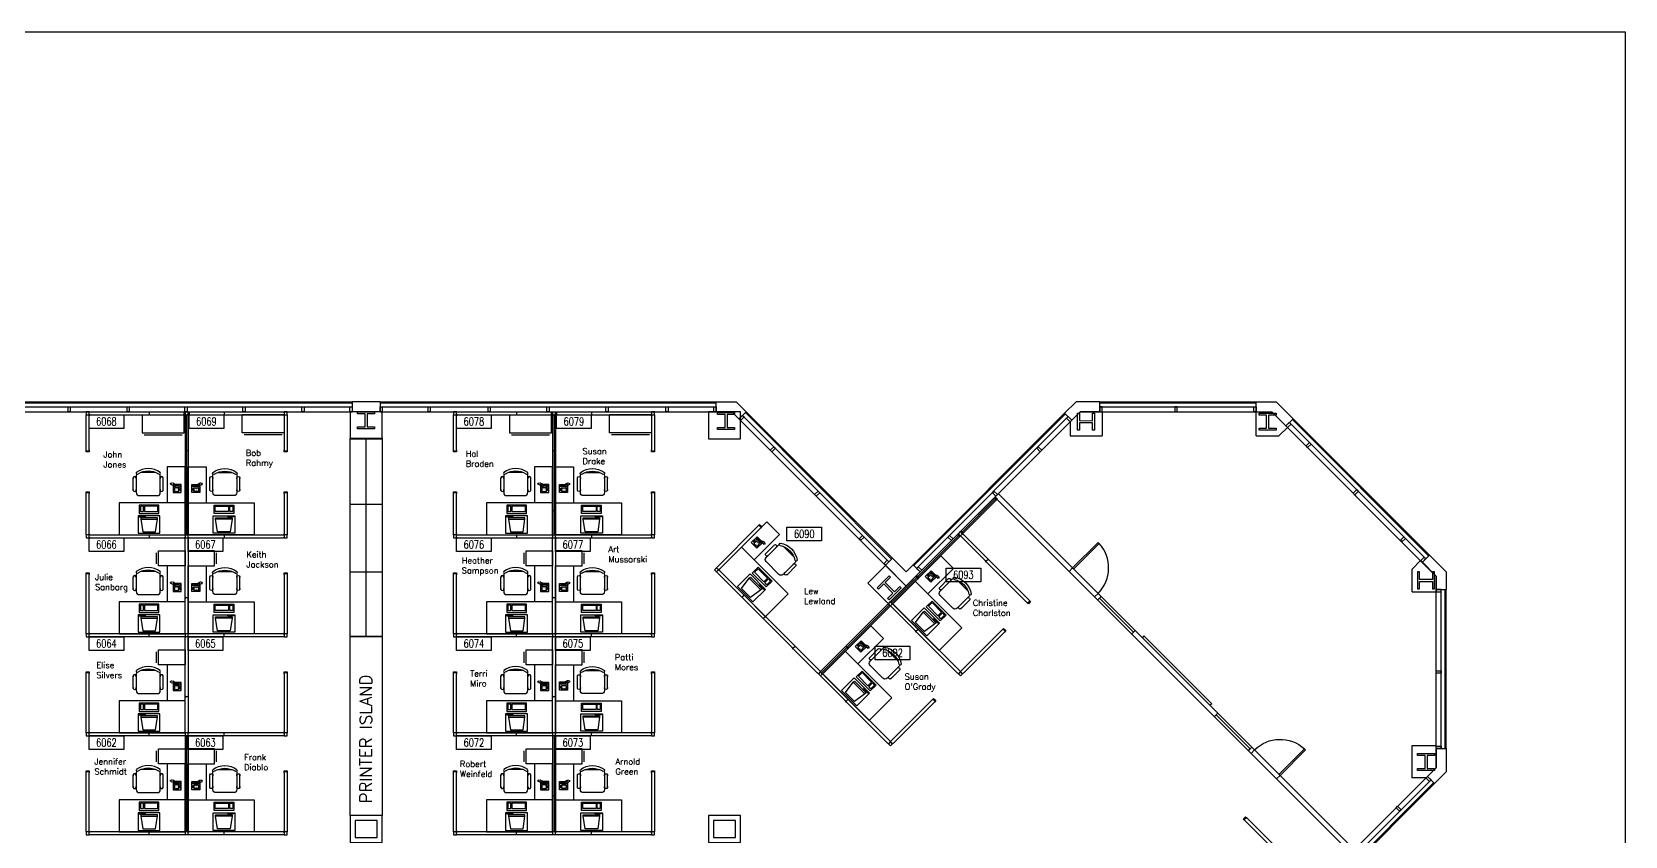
# Model space of a CAD drawing. Header units: inches. Extents: x 619 to 14864, y 611 to 3754.
# Drawn here: x 1970 to 3563, y 2950 to 3754 of the extents above; entities that cross this region are included whole.
import ezdxf
from ezdxf.enums import TextEntityAlignment as Align

# ---------------------------------------------------------------- set-up
doc = ezdxf.new("R2010")
doc.units = ezdxf.units.IN
doc.header["$MEASUREMENT"] = 0
doc.layers.get('0').update_dxf_attribs({"linetype": 'CONTINUOUS'})
for name, color, linetype in [('CHAIRS', 4, 'CONTINUOUS'), ('CPU', 6, 'CONTINUOUS'), ('E-B-FURR', 6, 'CONTINUOUS'), ('E-B-GLAZ', 8, 'CONTINUOUS'), ('E-B-MULL', 8, 'CONTINUOUS'), ('E-B-SHEL', 2, 'CONTINUOUS'), ('E-C-HEAD', 5, 'CONTINUOUS'), ('E-F-DOOR', 3, 'CONTINUOUS'), ('E-S-COLM', 8, 'CONTINUOUS'), ('EMPLOYEE', 1, 'CONTINUOUS'), ('FILE_CABINETS', 1, 'CONTINUOUS'), ('Frame', 10, 'CONTINUOUS'), ('FURNITURE', 3, 'CONTINUOUS'), ('PANELS_201', 6, 'CONTINUOUS'), ('PHONES', 4, 'CONTINUOUS'), ('PRINTER_ISLAND', 7, 'CONTINUOUS'), ('RMNUM', 40, 'CONTINUOUS')]:
    doc.layers.add(name, color=color, linetype=linetype)
doc.styles.add('ARCHITXT', font='simplex.shx')
doc.styles.add('ROMANS', font='romans', dxfattribs={"width": 0.75, "height": 8})

# ---------------------------------------------------------------- blocks, each defined once
blk = doc.blocks.new('DR-36')
for p, q in [((0, 36), (0, 0)), ((0, 36), (1.5, 36)), ((1.5, 36), (1.5, 0)), ((0, 0), (1.5, 0))]:
    blk.add_line(p, q)
blk.add_arc((0, 0), 36, 0, 87.6141)
blk = doc.blocks.new('RMNUM')
at = {"layer": 'RMNUM'}
blk.add_lwpolyline([(-16.33354, 6.674702), (18.388073, 6.674702), (18.388073, -6.982766), (-16.33354, -6.982766), (-16.33354, 6.674702)], dxfattribs=at)
at = {"layer": 'RMNUM', "style": 'ROMANS', "width": 0.75}
blk.add_attdef('NUMBER', text='', height=8, dxfattribs=at).set_placement((1.027267, 0.114097), align=Align.MIDDLE_CENTER)
blk = doc.blocks.new('RECTANG')
for p, q in [((1, 1), (0, 1)), ((0, 1), (0, 0)), ((1, 0), (1, 1)), ((0, 0), (1, 0))]:
    blk.add_line(p, q)
blk = doc.blocks.new('IBMAT', base_point=(61, 306))
for p, q in [((75, 307), (75, 306)), ((81, 307), (75, 307)), ((81, 306), (81, 307))]:
    blk.add_line(p, q)
at = {"xscale": 21, "yscale": 17, "zscale": 21}
blk.add_blockref('RECTANG', (61, 306), dxfattribs=at)
blk = doc.blocks.new('KEYBOARD', base_point=(60, 294))
for p, xscale, yscale, zscale in [((60, 294), 19, 8, 19), ((61, 295), 13, 5, 13), ((75, 295), 3, 5, 3)]:
    blk.add_blockref('RECTANG', p, dxfattribs=dict(xscale=xscale, yscale=yscale, zscale=zscale))
blk = doc.blocks.new('COMPUTER')
for p, q in [((-6.6, 16.2), (-8.5, 3.5)), ((6.1, 16.2), (-6.6, 16.2)), ((8, 3.5), (6.1, 16.2)), ((-8.5, 3.5), (-8.5, 2)), ((8, 3.5), (-8.5, 3.5)), ((-8.5, 2), (8, 2)), ((8, 2), (8, 3.5))]:
    blk.add_line(p, q)
at = {"xscale": 1.033846153846154, "yscale": 1.033846153846154, "zscale": 1.033846153846154}
for name, p in [('IBMAT', (-10.9, 0)), ('KEYBOARD', (-10, -10.5))]:
    blk.add_blockref(name, p, dxfattribs=at)
blk = doc.blocks.new('DESK2')
for p, q in [((33, 0), (-33, 0)), ((-33, 0), (-33, -68)), ((33, -32), (33, 0)), ((-33, -32), (33, -32)), ((-15, -68), (-15, -32)), ((-33, -68), (-15, -68))]:
    blk.add_line(p, q)
blk = doc.blocks.new('CHAIR7')
for p, q in [((0, 9), (0, -9)), ((20, 12), (3, 12)), ((5.1, 15), (17.9, 15)), ((23, -7.4), (23, 7.4)), ((3, -12), (20, -12)), ((5.1, -15), (17.9, -15))]:
    blk.add_line(p, q)
for centre, radius, start, end in [((3, 9), 3, 90, 180), ((5.6, 13.5), 1.56, 73.7398, 286.2602), ((17.4, 13.5), 1.56, 253.7398, 106.2602), ((20, 9), 3, 62.4156, 90), ((22.3, 11.1), 1.1, 53.3099, 212.0274), ((4.8, 0), 19.6, 327.5758, 32.4242), ((7, 0), 20, 323.1301, 36.8699), ((3, -9), 3, 180, 270), ((5.6, -13.5), 1.56, 73.7398, 286.2602), ((17.4, -13.5), 1.56, 253.7398, 106.2602), ((20, -9), 3, 270, 297.5844), ((22.3, -11.1), 1.1, 147.9726, 306.6901)]:
    blk.add_arc(centre, radius, start, end)
blk = doc.blocks.new('FNPHONE')
for p, q in [((-9.1, 0.2), (-9.7, 0)), ((-8.9, 0.6), (-9.5, 0.4)), ((-8.7, 1), (-9.3, 0.8)), ((-8.5, 1.4), (-9.1, 1.2)), ((-8.3, 1.8), (-8.9, 1.6)), ((-7.1, 0.6), (-7.5, -0.6)), ((-7.3, 6.5), (-7.3, 1.5)), ((-6.3, 6.5), (-6.3, 1.5)), ((-3.9, 4.8), (-3.9, 4.8)), ((-3.9, 3.9), (-3.9, 3.9)), ((-3.9, 3), (-3.9, 3)), ((-3.9, 2), (-3.9, 2)), ((-2.9, 4.8), (-2.9, 4.8)), ((-2.9, 3.9), (-2.9, 3.9)), ((-2.9, 3), (-2.9, 3)), ((-2.9, 2), (-2.9, 2)), ((-2, 4.8), (-2, 4.8)), ((-2, 3.9), (-2, 3.9)), ((-2, 3), (-2, 3)), ((-2, 2), (-2, 2)), ((-9.3, -0.2), (-9.9, -0.4)), ((-9.3, -0.6), (-9.9, -0.8)), ((-9.3, -1), (-9.9, -1.2)), ((-9.3, -1.4), (-9.9, -1.6)), ((-9.1, -1.8), (-9.7, -2)), ((-8.9, -2.2), (-9.5, -2.4)), ((-8.4, -2.5), (-9, -2.7)), ((-7.9, -2), (-8.5, -2.2)), ((-7.7, -1.6), (-8.3, -1.8)), ((-7.5, -1.2), (-8.1, -1.4)), ((-7.3, -0.8), (-7.9, -1))]:
    blk.add_line(p, q)
for centre, start, end in [((-6.8, 6.5), 298.4915, 241.5085), ((-6.8, 1.5), 118.4915, 61.5085)]:
    blk.add_arc(centre, 1.05, start, end)
for p, xscale, yscale, zscale in [((-8.2, 0), 8.20528234483245, 8.104073169521023, 8.20528234483245), ((-4.8, 1.3), 3.75, 4.375, 3.75), ((-4, 6.7), 2.03125, 0.46875, 2.03125)]:
    blk.add_blockref('RECTANG', p, dxfattribs=dict(xscale=xscale, yscale=yscale, zscale=zscale))
blk = doc.blocks.new('FC15X27A')
for p, q in [((7.53125, 0), (-7.53125, 0)), ((-7.53125, 0), (-7.53125, -26.5)), ((7.53125, -26.5), (7.53125, 0)), ((-7.53125, -26.5), (7.53125, -26.5)), ((-5.53125, -28.5), (5.53125, -28.5))]:
    blk.add_line(p, q)
blk = doc.blocks.new('FC42X18D')
for p, q in [((-21, 0), (-21, -18)), ((-21, 0), (21, 0)), ((21, -18), (21, 0)), ((-21, -18), (21, -18)), ((-19, -20), (19, -20))]:
    blk.add_line(p, q)

msp = doc.modelspace()

# ---------------------------------------------------------------- linework, layer by layer
at = {"layer": 'E-B-FURR'}
for p, q in [((1958, 3374), (2290, 3374)), ((2318, 3374), (2654, 3374)), ((2676.9, 3366.9), (2823.5, 3220.4)), ((3018, 3374), (2858.1, 3214)), ((3008, 3363.9), (3008, 3350)), ((3018, 3374), (3194, 3374)), ((3040, 3374), (3040, 3350)), ((3216.9, 3366.9), (3366.9, 3216.9)), ((3008, 3350), (3040, 3350)), ((3194, 3350), (3216.9, 3350)), ((3216.9, 3350), (3225.4, 3358.5)), ((2933.8, 3289.7), (2932.8, 3288.7)), ((2934.9, 3286.6), (2932.8, 3288.7)), ((3007.1, 3214.5), (2934.9, 3286.6)), ((2935.4, 3291.3), (2936.4, 3292.2)), ((2938.5, 3290.1), (2936.4, 3292.2)), ((3010.6, 3218), (2938.5, 3290.1)), ((3293.7, 3290.2), (3290.2, 3293.7)), ((3350, 3216.9), (3358.5, 3225.4)), ((2805.8, 3202.7), (2826.3, 3182.2)), ((3350, 3194), (3350, 3216.9)), ((3189, 3032.6), (3032.5, 3189)), ((3192.5, 3036.1), (3036.1, 3192.5)), ((3374, 3018.1), (3374, 3194)), ((3149.8, 3082.2), (3081.9, 3150.1)), ((3374, 3040), (3349.8, 3040)), ((3349.8, 3040), (3349.8, 3008)), ((3374, 3018.1), (3214, 2858.1)), ((3288.7, 2932.9), (3214.4, 3007.1)), ((3292.2, 2936.4), (3218, 3010.6)), ((3364, 3008), (3349.8, 3008))]:
    msp.add_line(p, q, dxfattribs=at)
for points in [[(2320, 3374), (2288, 3374), (2288, 3347), (2320, 3347)], [(2678.5, 3374), (2646.5, 3374), (2646.5, 3347), (2678.5, 3347)], [(2320, 2970.6), (2288, 2970.6), (2288, 2943.6), (2320, 2943.6)], [(2315, 2965.6), (2293, 2965.6), (2293, 2948.6), (2315, 2948.6)], [(2678.5, 2970.6), (2646.5, 2970.6), (2646.5, 2943.6), (2678.5, 2943.6)], [(2673.5, 2965.6), (2651.5, 2965.6), (2651.5, 2948.6), (2673.5, 2948.6)]]:
    msp.add_lwpolyline(points, close=True, dxfattribs=at)
for points in [[(3194, 3350), (3194, 3374), (3209.9, 3374), (3216.9, 3366.9)], [(2805.8, 3202.7), (2823.5, 3220.4)], [(2844, 3199.9), (2823.5, 3220.4)], [(3010.6, 3218), (3007.1, 3214.5)], [(3350, 3194), (3374, 3194), (3374, 3209.9), (3366.9, 3216.9)], [(2826.3, 3182.2), (2844, 3199.9)], [(3036.1, 3192.5), (3032.5, 3189)], [(3081.9, 3150.1), (3080.3, 3148.5)], [(3149.8, 3082.2), (3148.2, 3080.7)], [(3192.5, 3036.1), (3189, 3032.6)], [(3218, 3010.6), (3214.4, 3007.1)]]:
    msp.add_lwpolyline(points, dxfattribs=at)
at = {"layer": 'E-B-GLAZ'}
for p, q in [((1958, 3384), (2290, 3384)), ((1958, 3383), (2290, 3383)), ((1958, 3379), (2290, 3379)), ((2318, 3384), (2654, 3384)), ((2318, 3383), (2654, 3383)), ((2318, 3379), (2654, 3379)), ((3037.9, 3384), (3194, 3384)), ((3037.9, 3383), (3194, 3383)), ((3037.9, 3379), (3194, 3379)), ((2680.5, 3370.5), (2826.8, 3224.1)), ((2683.3, 3373.3), (2829.6, 3226.9)), ((2684, 3374), (2830.3, 3227.7)), ((3002.6, 3372.7), (2851.1, 3221.1)), ((3003.3, 3372), (2851.8, 3220.4)), ((3006.2, 3369.2), (2854.6, 3217.5)), ((3227.4, 3363.5), (3363.7, 3227.2)), ((3230.3, 3366.3), (3366.6, 3230)), ((3231, 3367), (3367.3, 3230.7)), ((3379, 3037.6), (3379, 3194)), ((3383, 3037.6), (3383, 3196.4)), ((3384, 3037.6), (3384, 3196.4)), ((3069.6, 3151.8), (3073.1, 3155.3)), ((3186.2, 3035.3), (3189.7, 3038.8)), ((3369, 3006.1), (3217.5, 2854.6)), ((3371.8, 3003.3), (3220.4, 2851.8)), ((3372.5, 3002.5), (3221.1, 2851.1))]:
    msp.add_line(p, q, dxfattribs=at)
for points in [[(3073.1, 3155.3), (3069.6, 3151.8), (3071.4, 3153.7), (3037.5, 3187.6), (3039.2, 3189.3), (3035.6, 3185.7)], [(3189.7, 3038.8), (3186.2, 3035.3), (3188, 3037.2), (3154.1, 3071.1), (3155.7, 3072.8), (3152.2, 3069.2)]]:
    msp.add_lwpolyline(points, dxfattribs=at)
at = {"layer": 'E-B-MULL'}
for points in [[(2008.2, 3379), (2008.2, 3374), (2006, 3374), (2006, 3379)], [(2067.2, 3379), (2067.2, 3374), (2065, 3374), (2065, 3379)], [(2125.1, 3379), (2125.1, 3374), (2122.9, 3374), (2122.9, 3379)], [(2183, 3379), (2183, 3374), (2180.8, 3374), (2180.8, 3379)], [(2242, 3379), (2242, 3374), (2239.8, 3374), (2239.8, 3379)], [(2290, 3379), (2290, 3374), (2287.8, 3374), (2287.8, 3379)], [(2320.2, 3379), (2320.2, 3374), (2318, 3374), (2318, 3379)], [(2368.2, 3379), (2368.2, 3374), (2366, 3374), (2366, 3379)], [(2428.2, 3379), (2428.2, 3374), (2426, 3374), (2426, 3379)], [(2487.1, 3379), (2487.1, 3374), (2484.9, 3374), (2484.9, 3379)], [(2546, 3379), (2546, 3374), (2543.8, 3374), (2543.8, 3379)], [(2606, 3379), (2606, 3374), (2603.8, 3374), (2603.8, 3379)], [(2654, 3379), (2654, 3374), (2651.8, 3374), (2651.8, 3379)], [(3037.9, 3379), (3037.9, 3374), (3040.2, 3374), (3040.2, 3379)], [(3112.9, 3379), (3112.9, 3374), (3115.1, 3374), (3115.1, 3379)], [(3194, 3379), (3194, 3374), (3191.8, 3374), (3191.8, 3379)], [(2682.1, 3368.9), (2678.5, 3365.3), (2676.9, 3366.9), (2680.5, 3370.5)], [(3004.6, 3367.6), (3008.1, 3364.1), (3009.7, 3365.7), (3006.2, 3369.2)], [(3229, 3361.8), (3225.4, 3358.3), (3223.9, 3359.9), (3227.4, 3363.4)], [(2713.3, 3337.6), (2709.8, 3334), (2708.2, 3335.6), (2711.8, 3339.2)], [(2974.7, 3337.6), (2978.2, 3334), (2979.8, 3335.6), (2976.2, 3339.2)], [(3249.1, 3341.8), (3245.6, 3338.3), (3244, 3339.9), (3247.5, 3343.4)], [(2757.7, 3293.2), (2754.2, 3289.7), (2752.6, 3291.3), (2756.1, 3294.8)], [(2930.3, 3293.2), (2933.8, 3289.7), (2935.4, 3291.3), (2931.9, 3294.8)], [(3296.3, 3294.7), (3292.7, 3291.1), (3291.1, 3292.7), (3294.7, 3296.3)], [(2800.5, 3250.4), (2797, 3246.9), (2798.6, 3245.3), (2802.1, 3248.8)], [(2887.5, 3250.4), (2891, 3246.9), (2889.4, 3245.3), (2885.9, 3248.8)], [(3341.8, 3249.1), (3338.3, 3245.6), (3339.9, 3244), (3343.4, 3247.5)], [(2826.8, 3224.1), (2823.3, 3220.6), (2821.7, 3222.2), (2825.2, 3225.7)], [(2854.6, 3217.5), (2858.1, 3214), (2859.7, 3215.6), (2856.2, 3219.1)], [(3363.8, 3227.3), (3360.3, 3223.8), (3358.7, 3225.3), (3362.2, 3228.9)], [(3379, 3196.4), (3374, 3196.4), (3374, 3194.1), (3379, 3194.1)], [(3379, 3112.9), (3374, 3112.9), (3374, 3115.1), (3379, 3115.1)], [(3379, 3037.6), (3374, 3037.6), (3374, 3039.8), (3379, 3039.8)], [(3367.4, 3004.5), (3363.9, 3008), (3365.5, 3009.6), (3369, 3006.1)], [(3337.6, 2974.7), (3334, 2978.2), (3335.6, 2979.8), (3339.2, 2976.2)]]:
    msp.add_lwpolyline(points, close=True, dxfattribs=at)
at = {"layer": 'E-B-SHEL'}
for p, q in [((2290, 3384), (2290, 3374)), ((2318, 3384), (2290, 3384)), ((2318, 3384), (2318, 3374)), ((2654, 3374), (2654, 3384)), ((2654, 3384), (2674, 3384)), ((2684, 3374), (2674, 3384)), ((3002.6, 3372.7), (3014, 3384)), ((3037.9, 3384), (3014, 3384)), ((3037.9, 3374), (3037.9, 3384)), ((3194, 3374), (3194, 3384)), ((3194, 3384), (3214, 3384)), ((3231, 3367), (3214, 3384)), ((2318, 3374), (2290, 3374)), ((2654, 3374), (2669.9, 3374)), ((2676.9, 3366.9), (2669.9, 3374)), ((2676.9, 3366.9), (2684, 3374)), ((3009.7, 3365.7), (3002.6, 3372.7)), ((3009.7, 3365.7), (3018.1, 3374)), ((3037.9, 3374), (3018.1, 3374)), ((3194, 3374), (3209.9, 3374)), ((3223.9, 3360), (3209.9, 3374)), ((3223.9, 3359.9), (3231, 3367)), ((2830.3, 3227.7), (2823.3, 3220.6)), ((2823.3, 3220.6), (2844, 3199.9)), ((2830.3, 3227.7), (2844, 3214)), ((2851.1, 3221.1), (2844, 3214)), ((2851.1, 3221.1), (2858.1, 3214)), ((3367.3, 3230.8), (3360.3, 3223.8)), ((3374, 3209.9), (3360.3, 3223.7)), ((3384, 3214), (3367.3, 3230.7)), ((2858.1, 3214), (2844, 3199.9)), ((3374, 3209.9), (3374, 3194)), ((3384, 3214), (3384, 3196.4)), ((3374, 3196.4), (3384, 3196.4)), ((3374, 3037.6), (3384, 3037.6)), ((3374, 3037.6), (3374, 3018.1)), ((3384, 3037.6), (3384, 3014)), ((3365.5, 3009.6), (3374, 3018.1)), ((3372.5, 3002.5), (3384, 3014)), ((3365.5, 3009.6), (3372.5, 3002.5))]:
    msp.add_line(p, q, dxfattribs=at)
at = {"layer": 'E-C-HEAD'}
for p, q in [((3007, 3214.5), (3032.4, 3189)), ((3036, 3192.5), (3010.5, 3218)), ((3214.5, 3007), (3189, 3032.5)), ((3192.5, 3036), (3218, 3010.6))]:
    msp.add_line(p, q, dxfattribs=at)
at = {"layer": 'E-S-COLM'}
for points in [[(2295.5, 3372.1), (2295.5, 3374.1), (2312.5, 3374), (2312.5, 3372), (2305, 3372.1), (2305, 3359.1), (2312.5, 3359), (2312.5, 3357), (2295.5, 3357.1), (2295.5, 3359.1), (2303, 3359.1), (2303, 3372.1)], [(2655.5, 3371.5), (2655.5, 3373.5), (2672.5, 3373.5), (2672.5, 3371.5), (2665, 3371.5), (2665, 3358.5), (2672.5, 3358.5), (2672.5, 3356.5), (2655.5, 3356.5), (2655.5, 3358.5), (2663, 3358.5), (2663, 3371.5)], [(2655.5, 3371.5), (2655.5, 3373.5), (2672.5, 3373.5), (2672.5, 3371.5), (2665, 3371.5), (2665, 3358.5), (2672.5, 3358.5), (2672.5, 3356.5), (2655.5, 3356.5), (2655.5, 3358.5), (2663, 3358.5), (2663, 3371.5)], [(3017.5, 3355.7), (3015.5, 3355.7), (3015.5, 3372.7), (3017.5, 3372.7), (3017.5, 3365.2), (3030.5, 3365.1), (3030.5, 3372.6), (3032.5, 3372.6), (3032.5, 3355.6), (3030.5, 3355.6), (3030.5, 3363.1), (3017.5, 3363.2)], [(3197, 3370.7), (3197, 3372.7), (3214, 3372.7), (3214, 3370.7), (3206.5, 3370.7), (3206.5, 3357.7), (3214, 3357.7), (3214, 3355.7), (3197, 3355.7), (3197, 3357.7), (3204.5, 3357.7), (3204.5, 3370.7)], [(2837.7, 3199.5), (2839.1, 3198.1), (2827, 3186.1), (2825.6, 3187.5), (2830.9, 3192.8), (2821.8, 3202), (2816.5, 3196.7), (2815, 3198.1), (2827.1, 3210.1), (2828.5, 3208.7), (2823.2, 3203.4), (2832.4, 3194.2)], [(3370.5, 3197), (3372.5, 3197), (3372.5, 3214), (3370.5, 3214), (3370.5, 3206.5), (3357.5, 3206.5), (3357.5, 3214), (3355.5, 3214), (3355.5, 3197), (3357.5, 3197), (3357.5, 3204.5), (3370.5, 3204.5)], [(3355.5, 3030.5), (3355.5, 3032.5), (3372.5, 3032.5), (3372.5, 3030.5), (3365, 3030.5), (3365, 3017.5), (3372.5, 3017.5), (3372.5, 3015.5), (3355.5, 3015.5), (3355.5, 3017.5), (3363, 3017.5), (3363, 3030.5)]]:
    msp.add_lwpolyline(points, close=True, dxfattribs=at)
at = {"layer": 'FILE_CABINETS'}
for p, q in [((2304.1, 3149.3), (2304, 3347.6)), ((2288, 3281.7), (2320.1, 3281.7)), ((2288.2, 3214.1), (2320.2, 3214.1))]:
    msp.add_line(p, q, dxfattribs=at)
msp.add_lwpolyline([(2288, 3149.3), (2288, 3347.6), (2320, 3347.6), (2320.2, 3149.3)], close=True, dxfattribs=at)
at = {"layer": 'Frame', "lineweight": -3}
msp.add_lwpolyline([(619, 3753.9), (3563.1, 3753.9), (3563.1, 610.7), (619, 610.7)], close=True, dxfattribs=at)
at = {"layer": 'PANELS_201', "linetype": 'Continuous'}
for p, q in [((2086, 3374), (2088, 3374)), ((2086, 3371), (2088, 3371)), ((2087, 3374), (2087, 3371)), ((2123, 3374), (2123, 3371)), ((2126, 3371), (2126, 3374)), ((2161, 3374), (2163, 3374)), ((2161, 3371), (2163, 3371)), ((2162, 3374), (2162, 3371)), ((2453.5, 3374), (2455.5, 3374)), ((2453.5, 3371), (2455.5, 3371)), ((2454.5, 3374), (2454.5, 3371)), ((2490.5, 3374), (2490.5, 3371)), ((2493.5, 3371), (2493.5, 3374)), ((2528.5, 3374), (2530.5, 3374)), ((2528.5, 3371), (2530.5, 3371)), ((2529.5, 3374), (2529.5, 3371)), ((2896.3, 3252.2), (2898.4, 3250.1)), ((2900.6, 3252.2), (2898.4, 3254.3)), ((2123, 3189), (2123, 3247)), ((2126, 3247), (2126, 3189)), ((2490.5, 3189), (2490.5, 3247)), ((2493.5, 3247), (2493.5, 3189)), ((2856, 3207.6), (2853.9, 3209.8)), ((2123, 3153), (2123, 3187)), ((2126, 3187), (2126, 3153)), ((2490.5, 3153), (2490.5, 3187)), ((2493.5, 3187), (2493.5, 3153)), ((2123, 3090), (2123, 3148)), ((2126, 3148), (2126, 3090)), ((2490.5, 3090), (2490.5, 3148)), ((2493.5, 3148), (2493.5, 3090)), ((2123, 3054), (2123, 3088)), ((2126, 3088), (2126, 3054)), ((2490.5, 3054), (2490.5, 3088)), ((2493.5, 3088), (2493.5, 3054))]:
    msp.add_line(p, q, dxfattribs=at)
for points in [[(2027, 3374), (2024, 3374), (2024, 3371)], [(2024, 3370), (2024, 3371), (2027, 3371), (2027, 3370)], [(2024, 3336), (2024, 3370)], [(2028, 3371), (2027, 3371), (2027, 3374), (2028, 3374)], [(2027, 3336), (2027, 3370)], [(2028, 3374), (2086, 3374)], [(2028, 3371), (2086, 3371)], [(2088, 3374), (2122, 3374)], [(2088, 3371), (2122, 3371)], [(2124, 3371), (2123, 3371), (2122, 3371), (2122, 3374), (2124, 3374)], [(2122, 3374), (2123, 3374), (2123, 3371), (2122, 3371)], [(2123, 3374), (2126, 3374)], [(2123, 3370), (2123, 3371), (2126, 3371), (2126, 3370)], [(2123, 3370), (2123, 3336)], [(2124.5, 3371), (2124.5, 3335)], [(2125, 3374), (2126, 3374), (2127, 3374), (2127, 3371), (2125, 3371)], [(2127, 3371), (2126, 3371), (2126, 3374), (2127, 3374)], [(2126, 3370), (2126, 3336)], [(2127, 3374), (2161, 3374)], [(2127, 3371), (2161, 3371)], [(2163, 3374), (2221, 3374)], [(2163, 3371), (2221, 3371)], [(2221, 3374), (2222, 3374), (2222, 3371), (2221, 3371)], [(2225, 3371), (2225, 3374), (2222, 3374)], [(2222, 3370), (2222, 3371), (2225, 3371), (2225, 3370)], [(2222, 3370), (2222, 3336)], [(2225, 3370), (2225, 3336)], [(2394.5, 3374), (2391.5, 3374), (2391.5, 3371)], [(2391.5, 3370), (2391.5, 3371), (2394.5, 3371), (2394.5, 3370)], [(2391.5, 3336), (2391.5, 3370)], [(2395.5, 3371), (2394.5, 3371), (2394.5, 3374), (2395.5, 3374)], [(2394.5, 3336), (2394.5, 3370)], [(2395.5, 3374), (2453.5, 3374)], [(2395.5, 3371), (2453.5, 3371)], [(2455.5, 3374), (2489.5, 3374)], [(2455.5, 3371), (2489.5, 3371)], [(2489.5, 3374), (2490.5, 3374), (2490.5, 3371), (2489.5, 3371)], [(2491.5, 3371), (2490.5, 3371), (2489.5, 3371), (2489.5, 3374), (2491.5, 3374)], [(2490.5, 3374), (2493.5, 3374)], [(2490.5, 3370), (2490.5, 3371), (2493.5, 3371), (2493.5, 3370)], [(2490.5, 3370), (2490.5, 3336)], [(2492, 3371), (2492, 3335)], [(2492.5, 3374), (2493.5, 3374), (2494.5, 3374), (2494.5, 3371), (2492.5, 3371)], [(2494.5, 3371), (2493.5, 3371), (2493.5, 3374), (2494.5, 3374)], [(2493.5, 3370), (2493.5, 3336)], [(2494.5, 3374), (2528.5, 3374)], [(2494.5, 3371), (2528.5, 3371)], [(2530.5, 3374), (2588.5, 3374)], [(2530.5, 3371), (2588.5, 3371)], [(2588.5, 3374), (2589.5, 3374), (2589.5, 3371), (2588.5, 3371)], [(2592.5, 3371), (2592.5, 3374), (2589.5, 3374)], [(2589.5, 3370), (2589.5, 3371), (2592.5, 3371), (2592.5, 3370)], [(2589.5, 3370), (2589.5, 3336)], [(2592.5, 3370), (2592.5, 3336)], [(2027, 3336), (2027, 3335), (2027, 3334), (2024, 3334), (2024, 3336)], [(2024, 3335), (2027, 3335)], [(2123, 3336), (2123, 3334)], [(2126, 3335), (2123, 3335)], [(2123, 3334), (2123, 3276)], [(2124.5, 3335), (2124.5, 3275)], [(2126, 3336), (2126, 3334)], [(2126, 3334), (2126, 3276)], [(2225, 3336), (2225, 3335), (2225, 3334), (2222, 3334), (2222, 3336)], [(2222, 3335), (2225, 3335)], [(2394.5, 3336), (2394.5, 3335), (2394.5, 3334), (2391.5, 3334), (2391.5, 3336)], [(2391.5, 3335), (2394.5, 3335)], [(2490.5, 3336), (2490.5, 3334)], [(2493.5, 3335), (2490.5, 3335)], [(2490.5, 3334), (2490.5, 3276)], [(2492, 3335), (2492, 3275)], [(2493.5, 3336), (2493.5, 3334)], [(2493.5, 3334), (2493.5, 3276)], [(2592.5, 3336), (2592.5, 3335), (2592.5, 3334), (2589.5, 3334), (2589.5, 3336)], [(2589.5, 3335), (2592.5, 3335)], [(2024, 3292), (2024, 3293), (2024, 3294), (2027, 3294), (2027, 3292)], [(2027, 3293), (2024, 3293)], [(2024, 3252), (2024, 3292)], [(2027, 3252), (2027, 3292)], [(2222, 3292), (2222, 3293), (2222, 3294), (2225, 3294), (2225, 3292)], [(2225, 3293), (2222, 3293)], [(2222, 3292), (2222, 3252)], [(2225, 3292), (2225, 3252)], [(2391.5, 3292), (2391.5, 3293), (2391.5, 3294), (2394.5, 3294), (2394.5, 3292)], [(2394.5, 3293), (2391.5, 3293)], [(2391.5, 3252), (2391.5, 3292)], [(2394.5, 3252), (2394.5, 3292)], [(2589.5, 3292), (2589.5, 3293), (2589.5, 3294), (2592.5, 3294), (2592.5, 3292)], [(2592.5, 3293), (2589.5, 3293)], [(2589.5, 3292), (2589.5, 3252)], [(2592.5, 3292), (2592.5, 3252)], [(2899.2, 3255), (2931.7, 3287.5)], [(2899.5, 3253.2), (2933.4, 3287.2)], [(2901.3, 3252.9), (2933.8, 3285.4)], [(2931.8, 3287.7), (2932.5, 3288.4), (2933.2, 3289), (2935.3, 3286.8), (2933.8, 3285.5)], [(2934.5, 3286.1), (2932.5, 3288.4)], [(2123, 3276), (2123, 3274)], [(2126, 3275), (2123, 3275)], [(2123, 3274), (2123, 3252)], [(2124.5, 3275), (2124.5, 3251)], [(2126, 3276), (2126, 3274)], [(2126, 3274), (2126, 3252)], [(2490.5, 3276), (2490.5, 3274)], [(2493.5, 3275), (2490.5, 3275)], [(2490.5, 3274), (2490.5, 3252)], [(2492, 3275), (2492, 3251)], [(2493.5, 3276), (2493.5, 3274)], [(2493.5, 3274), (2493.5, 3252)], [(2027, 3252), (2027, 3251), (2024, 3251), (2024, 3252)], [(2024, 3251), (2024, 3248), (2027, 3248)], [(2028, 3248), (2027, 3248), (2027, 3251), (2028, 3251)], [(2028, 3251), (2086, 3251)], [(2086, 3251), (2088, 3251)], [(2087, 3251), (2087, 3248)], [(2088, 3251), (2122, 3251)], [(2122, 3251), (2123, 3251), (2123, 3248), (2122, 3248)], [(2123, 3252), (2123, 3251), (2126, 3251), (2126, 3252)], [(2127, 3248), (2126, 3248), (2126, 3251), (2127, 3251)], [(2127, 3251), (2161, 3251)], [(2161, 3251), (2163, 3251)], [(2162, 3251), (2162, 3248)], [(2163, 3251), (2221, 3251)], [(2221, 3251), (2222, 3251), (2222, 3248), (2221, 3248)], [(2225, 3252), (2225, 3251), (2222, 3251), (2222, 3252)], [(2222, 3248), (2225, 3248), (2225, 3251)], [(2394.5, 3252), (2394.5, 3251), (2391.5, 3251), (2391.5, 3252)], [(2391.5, 3251), (2391.5, 3248), (2394.5, 3248)], [(2395.5, 3248), (2394.5, 3248), (2394.5, 3251), (2395.5, 3251)], [(2395.5, 3251), (2453.5, 3251)], [(2453.5, 3251), (2455.5, 3251)], [(2454.5, 3251), (2454.5, 3248)], [(2455.5, 3251), (2489.5, 3251)], [(2489.5, 3251), (2490.5, 3251), (2490.5, 3248), (2489.5, 3248)], [(2490.5, 3252), (2490.5, 3251), (2493.5, 3251), (2493.5, 3252)], [(2494.5, 3248), (2493.5, 3248), (2493.5, 3251), (2494.5, 3251)], [(2494.5, 3251), (2528.5, 3251)], [(2528.5, 3251), (2530.5, 3251)], [(2529.5, 3251), (2529.5, 3248)], [(2530.5, 3251), (2588.5, 3251)], [(2588.5, 3251), (2589.5, 3251), (2589.5, 3248), (2588.5, 3248)], [(2592.5, 3252), (2592.5, 3251), (2589.5, 3251), (2589.5, 3252)], [(2589.5, 3248), (2592.5, 3248), (2592.5, 3251)], [(2655.2, 3218.9), (2696.2, 3260)], [(2657.3, 3216.8), (2698.3, 3257.8)], [(2696.2, 3260), (2696.9, 3260.7), (2697.6, 3261.4), (2699.8, 3259.3), (2698.3, 3257.8)], [(2699, 3258.5), (2696.9, 3260.7)], [(2854.6, 3210.5), (2895.6, 3251.5)], [(2855, 3208.7), (2897.4, 3251.1)], [(2899.2, 3250.8), (2898.4, 3250.1), (2897.7, 3249.4), (2895.6, 3251.5), (2897, 3252.9)], [(2895.6, 3251.5), (2896.3, 3252.2), (2898.4, 3250.1), (2897.7, 3249.4)], [(2896.3, 3252.2), (2898.4, 3254.3)], [(2897.7, 3253.6), (2898.4, 3254.3), (2899.2, 3255), (2901.3, 3252.9), (2899.9, 3251.5)], [(2901.3, 3252.9), (2900.6, 3252.2), (2898.4, 3254.3), (2899.2, 3255)], [(2899.2, 3249.4), (2898.4, 3250.1), (2900.6, 3252.2), (2901.3, 3251.5)], [(2925.3, 3227.4), (2901.3, 3251.5)], [(2028, 3248), (2086, 3248)], [(2086, 3248), (2088, 3248)], [(2088, 3248), (2122, 3248)], [(2123, 3247), (2123, 3248), (2126, 3248), (2126, 3247)], [(2127, 3248), (2161, 3248)], [(2161, 3248), (2163, 3248)], [(2163, 3248), (2221, 3248)], [(2395.5, 3248), (2453.5, 3248)], [(2453.5, 3248), (2455.5, 3248)], [(2455.5, 3248), (2489.5, 3248)], [(2490.5, 3247), (2490.5, 3248), (2493.5, 3248), (2493.5, 3247)], [(2494.5, 3248), (2528.5, 3248)], [(2528.5, 3248), (2530.5, 3248)], [(2530.5, 3248), (2588.5, 3248)], [(2856.7, 3208.3), (2897.7, 3249.4)], [(2923.2, 3225.3), (2899.2, 3249.4)], [(2657.3, 3216.8), (2656.6, 3216.1), (2654.5, 3218.2), (2655.2, 3218.9)], [(2924.6, 3223.9), (2923.2, 3225.3)], [(2923.9, 3224.6), (2926, 3226.7)], [(2965.6, 3182.9), (2924.6, 3223.9)], [(2926.7, 3226), (2925.3, 3227.4)], [(2967.7, 3185), (2926.7, 3226)], [(2024, 3211), (2024, 3212), (2024, 3213), (2027, 3213), (2027, 3211)], [(2027, 3212), (2024, 3212)], [(2024, 3153), (2024, 3211)], [(2027, 3153), (2027, 3211)], [(2222, 3211), (2222, 3212), (2222, 3213), (2225, 3213), (2225, 3211)], [(2225, 3212), (2222, 3212)], [(2222, 3211), (2222, 3153)], [(2225, 3211), (2225, 3153)], [(2391.5, 3211), (2391.5, 3212), (2391.5, 3213), (2394.5, 3213), (2394.5, 3211)], [(2394.5, 3212), (2391.5, 3212)], [(2391.5, 3153), (2391.5, 3211)], [(2394.5, 3153), (2394.5, 3211)], [(2589.5, 3211), (2589.5, 3212), (2589.5, 3213), (2592.5, 3213), (2592.5, 3211)], [(2592.5, 3212), (2589.5, 3212)], [(2589.5, 3211), (2589.5, 3153)], [(2592.5, 3211), (2592.5, 3153)], [(2654.5, 3218.2), (2652.4, 3216.1), (2654.5, 3214)], [(2655.2, 3213.3), (2654.5, 3214), (2656.6, 3216.1), (2657.3, 3215.4)], [(2679.2, 3189.3), (2655.2, 3213.3)], [(2681.4, 3191.4), (2657.3, 3215.4)], [(2829.2, 3185), (2853.2, 3209.1)], [(2829.5, 3183.2), (2855, 3208.7)], [(2831.3, 3182.9), (2855.3, 3206.9)], [(2853.2, 3209.1), (2853.9, 3209.8), (2854.6, 3210.5), (2856.7, 3208.3), (2855.3, 3206.9)], [(2853.2, 3209.1), (2854.6, 3210.5)], [(2853.9, 3209.8), (2856, 3207.6)], [(2855.3, 3206.9), (2856.7, 3208.3)], [(2123, 3189), (2123, 3187)], [(2126, 3188), (2123, 3188)], [(2126, 3189), (2126, 3187)], [(2490.5, 3189), (2490.5, 3187)], [(2493.5, 3188), (2490.5, 3188)], [(2493.5, 3189), (2493.5, 3187)], [(2680.7, 3187.8), (2679.2, 3189.3)], [(2680, 3188.5), (2682.1, 3190.7)], [(2700.5, 3168), (2680.7, 3187.8)], [(2682.8, 3190), (2681.4, 3191.4)], [(2702.6, 3170.2), (2682.8, 3190)], [(2784.6, 3140.5), (2825.6, 3181.5)], [(2785, 3138.7), (2827.4, 3181.1)], [(2786.7, 3138.3), (2827.7, 3179.4)], [(2825.6, 3181.5), (2826.3, 3182.2), (2828.4, 3180.1), (2827.7, 3179.4)], [(2826.3, 3182.2), (2828.4, 3184.3)], [(2831.3, 3182.9), (2830.6, 3182.2), (2828.4, 3184.3), (2829.2, 3185)], [(2829.2, 3179.4), (2828.4, 3180.1), (2830.6, 3182.2), (2831.3, 3181.5)], [(2853.2, 3155.3), (2829.2, 3179.4)], [(2855.3, 3157.4), (2831.3, 3181.5)], [(2967.1, 3185.7), (2967.8, 3185), (2968.5, 3184.3), (2966.3, 3182.2), (2964.9, 3183.6)], [(2965.6, 3182.9), (2967.8, 3185)], [(2701.9, 3166.6), (2700.5, 3168)], [(2701.2, 3167.3), (2703.3, 3169.5)], [(2730.2, 3138.3), (2701.9, 3166.6)], [(2704, 3168.7), (2702.6, 3170.2)], [(2732.3, 3140.5), (2704, 3168.7)], [(2854.6, 3153.9), (2853.2, 3155.3)], [(2853.9, 3154.6), (2856, 3156.7)], [(2856.7, 3156), (2855.3, 3157.4)], [(2897.7, 3115), (2856.7, 3156)], [(2940.2, 3156), (2899.2, 3115)], [(2940.2, 3156), (2940.9, 3156.7), (2941.6, 3157.4), (2943.7, 3155.3), (2942.3, 3153.9)], [(2943, 3154.6), (2940.9, 3156.7)], [(2027, 3153), (2027, 3152), (2024, 3152), (2024, 3153)], [(2024, 3152), (2024, 3149), (2027, 3149)], [(2028, 3149), (2027, 3149), (2027, 3152), (2028, 3152)], [(2086, 3152), (2028, 3152)], [(2086, 3149), (2028, 3149)], [(2088, 3152), (2086, 3152)], [(2088, 3149), (2086, 3149)], [(2087, 3149), (2087, 3152)], [(2122, 3152), (2088, 3152)], [(2122, 3149), (2088, 3149)], [(2122, 3152), (2123, 3152), (2123, 3149), (2122, 3149)], [(2126, 3153), (2126, 3152), (2123, 3152), (2123, 3153)], [(2126, 3148), (2126, 3149), (2123, 3149), (2123, 3148)], [(2127, 3149), (2126, 3149), (2126, 3152), (2127, 3152)], [(2161, 3152), (2127, 3152)], [(2161, 3149), (2127, 3149)], [(2163, 3152), (2161, 3152)], [(2163, 3149), (2161, 3149)], [(2162, 3149), (2162, 3152)], [(2221, 3152), (2163, 3152)], [(2221, 3149), (2163, 3149)], [(2221, 3152), (2222, 3152), (2222, 3149), (2221, 3149)], [(2225, 3153), (2225, 3152), (2222, 3152), (2222, 3153)], [(2222, 3149), (2225, 3149), (2225, 3152)], [(2394.5, 3153), (2394.5, 3152), (2391.5, 3152), (2391.5, 3153)], [(2391.5, 3152), (2391.5, 3149), (2394.5, 3149)], [(2395.5, 3149), (2394.5, 3149), (2394.5, 3152), (2395.5, 3152)], [(2453.5, 3152), (2395.5, 3152)], [(2453.5, 3149), (2395.5, 3149)], [(2455.5, 3152), (2453.5, 3152)], [(2455.5, 3149), (2453.5, 3149)], [(2454.5, 3149), (2454.5, 3152)], [(2489.5, 3152), (2455.5, 3152)], [(2489.5, 3149), (2455.5, 3149)], [(2489.5, 3152), (2490.5, 3152), (2490.5, 3149), (2489.5, 3149)], [(2493.5, 3153), (2493.5, 3152), (2490.5, 3152), (2490.5, 3153)], [(2493.5, 3148), (2493.5, 3149), (2490.5, 3149), (2490.5, 3148)], [(2494.5, 3149), (2493.5, 3149), (2493.5, 3152), (2494.5, 3152)], [(2528.5, 3152), (2494.5, 3152)], [(2528.5, 3149), (2494.5, 3149)], [(2530.5, 3152), (2528.5, 3152)], [(2530.5, 3149), (2528.5, 3149)], [(2529.5, 3149), (2529.5, 3152)], [(2588.5, 3152), (2530.5, 3152)], [(2588.5, 3149), (2530.5, 3149)], [(2588.5, 3152), (2589.5, 3152), (2589.5, 3149), (2588.5, 3149)], [(2592.5, 3153), (2592.5, 3152), (2589.5, 3152), (2589.5, 3153)], [(2589.5, 3149), (2592.5, 3149), (2592.5, 3152)], [(2730.9, 3137.6), (2733, 3139.8)], [(2733.7, 3139), (2732.3, 3140.5)], [(2757.7, 3115), (2733.7, 3139)], [(2759.1, 3115), (2783.2, 3139)], [(2783.2, 3139), (2784.6, 3140.5)], [(2783.9, 3139.8), (2786, 3137.6)], [(2895.6, 3112.9), (2854.6, 3153.9)], [(2942.3, 3153.9), (2901.3, 3112.9)], [(2731.6, 3136.9), (2730.2, 3138.3)], [(2755.6, 3112.9), (2731.6, 3136.9)], [(2759.5, 3113.2), (2785, 3138.7)], [(2761.3, 3112.9), (2785.3, 3136.9)], [(2785.3, 3136.9), (2786.7, 3138.3)], [(2024, 3112), (2024, 3113), (2024, 3114), (2027, 3114), (2027, 3112)], [(2027, 3113), (2024, 3113)], [(2024, 3054), (2024, 3112)], [(2027, 3054), (2027, 3112)], [(2222, 3112), (2222, 3113), (2222, 3114), (2225, 3114), (2225, 3112)], [(2225, 3113), (2222, 3113)], [(2222, 3112), (2222, 3054)], [(2225, 3112), (2225, 3054)], [(2391.5, 3112), (2391.5, 3113), (2391.5, 3114), (2394.5, 3114), (2394.5, 3112)], [(2394.5, 3113), (2391.5, 3113)], [(2391.5, 3054), (2391.5, 3112)], [(2394.5, 3054), (2394.5, 3112)], [(2589.5, 3112), (2589.5, 3113), (2589.5, 3114), (2592.5, 3114), (2592.5, 3112)], [(2592.5, 3113), (2589.5, 3113)], [(2589.5, 3112), (2589.5, 3054)], [(2592.5, 3112), (2592.5, 3054)], [(2757.7, 3115), (2758.4, 3114.3), (2756.3, 3112.2), (2755.6, 3112.9)], [(2758.4, 3110.1), (2756.3, 3112.2)], [(2761.3, 3112.9), (2760.6, 3112.2), (2758.4, 3114.3), (2759.1, 3115)], [(2759.1, 3109.3), (2758.4, 3110.1), (2760.6, 3112.2), (2761.3, 3111.5)], [(2783.2, 3085.3), (2759.1, 3109.3)], [(2785.3, 3087.4), (2761.3, 3111.5)], [(2897.7, 3115), (2898.4, 3114.3), (2896.3, 3112.2), (2895.6, 3112.9)], [(2896.3, 3112.2), (2898.4, 3110.1), (2900.6, 3112.2)], [(2901.3, 3112.9), (2900.6, 3112.2), (2898.4, 3114.3), (2899.2, 3115)], [(2123, 3090), (2123, 3088)], [(2126, 3089), (2123, 3089)], [(2126, 3090), (2126, 3088)], [(2490.5, 3090), (2490.5, 3088)], [(2493.5, 3089), (2490.5, 3089)], [(2493.5, 3090), (2493.5, 3088)], [(2784.6, 3083.9), (2783.2, 3085.3)], [(2783.9, 3084.6), (2786, 3086.7)], [(2825.6, 3042.9), (2784.6, 3083.9)], [(2786.7, 3086), (2785.3, 3087.4)], [(2827.7, 3045), (2786.7, 3086)], [(2870.2, 3086), (2829.2, 3045)], [(2872.3, 3083.9), (2831.3, 3042.9)], [(2870.2, 3086), (2870.9, 3086.7), (2871.6, 3087.4), (2873.7, 3085.3), (2872.3, 3083.9)], [(2873, 3084.6), (2870.9, 3086.7)], [(2027, 3054), (2027, 3053), (2024, 3053), (2024, 3054)], [(2024, 3053), (2024, 3050), (2027, 3050)], [(2028, 3050), (2027, 3050), (2027, 3053), (2028, 3053)], [(2086, 3053), (2028, 3053)], [(2086, 3050), (2028, 3050)], [(2088, 3053), (2086, 3053)], [(2088, 3050), (2086, 3050)], [(2087, 3050), (2087, 3053)], [(2122, 3053), (2088, 3053)], [(2122, 3050), (2088, 3050)], [(2122, 3053), (2123, 3053), (2123, 3050), (2122, 3050)], [(2126, 3054), (2126, 3053), (2123, 3053), (2123, 3054)], [(2126, 3049), (2126, 3050), (2123, 3050), (2123, 3049)], [(2123, 3049), (2123, 2991)], [(2124.5, 3050), (2124.5, 2990)], [(2127, 3050), (2126, 3050), (2126, 3053), (2127, 3053)], [(2126, 3049), (2126, 2991)], [(2161, 3053), (2127, 3053)], [(2161, 3050), (2127, 3050)], [(2163, 3053), (2161, 3053)], [(2163, 3050), (2161, 3050)], [(2162, 3050), (2162, 3053)], [(2221, 3053), (2163, 3053)], [(2221, 3050), (2163, 3050)], [(2221, 3053), (2222, 3053), (2222, 3050), (2221, 3050)], [(2225, 3054), (2225, 3053), (2222, 3053), (2222, 3054)], [(2222, 3050), (2225, 3050), (2225, 3053)], [(2394.5, 3054), (2394.5, 3053), (2391.5, 3053), (2391.5, 3054)], [(2391.5, 3053), (2391.5, 3050), (2394.5, 3050)], [(2395.5, 3050), (2394.5, 3050), (2394.5, 3053), (2395.5, 3053)], [(2453.5, 3053), (2395.5, 3053)], [(2453.5, 3050), (2395.5, 3050)], [(2455.5, 3053), (2453.5, 3053)], [(2455.5, 3050), (2453.5, 3050)], [(2454.5, 3050), (2454.5, 3053)], [(2489.5, 3053), (2455.5, 3053)], [(2489.5, 3050), (2455.5, 3050)], [(2489.5, 3053), (2490.5, 3053), (2490.5, 3050), (2489.5, 3050)], [(2493.5, 3054), (2493.5, 3053), (2490.5, 3053), (2490.5, 3054)], [(2493.5, 3049), (2493.5, 3050), (2490.5, 3050), (2490.5, 3049)], [(2490.5, 3049), (2490.5, 2991)], [(2492, 3050), (2492, 2990)], [(2494.5, 3050), (2493.5, 3050), (2493.5, 3053), (2494.5, 3053)], [(2493.5, 3049), (2493.5, 2991)], [(2528.5, 3053), (2494.5, 3053)], [(2528.5, 3050), (2494.5, 3050)], [(2530.5, 3053), (2528.5, 3053)], [(2530.5, 3050), (2528.5, 3050)], [(2529.5, 3050), (2529.5, 3053)], [(2588.5, 3053), (2530.5, 3053)], [(2588.5, 3050), (2530.5, 3050)], [(2588.5, 3053), (2589.5, 3053), (2589.5, 3050), (2588.5, 3050)], [(2592.5, 3054), (2592.5, 3053), (2589.5, 3053), (2589.5, 3054)], [(2589.5, 3050), (2592.5, 3050), (2592.5, 3053)], [(2827.7, 3045), (2828.4, 3044.3), (2826.3, 3042.2), (2825.6, 3042.9)], [(2831.3, 3042.9), (2830.6, 3042.2), (2828.4, 3044.3), (2829.2, 3045)], [(2826.3, 3042.2), (2828.4, 3040.1), (2830.6, 3042.2)], [(2024, 3013), (2024, 3014), (2024, 3015), (2027, 3015), (2027, 3013)], [(2027, 3014), (2024, 3014)], [(2024, 2955), (2024, 3013)], [(2027, 2955), (2027, 3013)], [(2222, 3013), (2222, 3014), (2222, 3015), (2225, 3015), (2225, 3013)], [(2225, 3014), (2222, 3014)], [(2222, 3013), (2222, 2955)], [(2225, 3013), (2225, 2955)], [(2391.5, 3013), (2391.5, 3014), (2391.5, 3015), (2394.5, 3015), (2394.5, 3013)], [(2394.5, 3014), (2391.5, 3014)], [(2391.5, 2955), (2391.5, 3013)], [(2394.5, 2955), (2394.5, 3013)], [(2589.5, 3013), (2589.5, 3014), (2589.5, 3015), (2592.5, 3015), (2592.5, 3013)], [(2592.5, 3014), (2589.5, 3014)], [(2589.5, 3013), (2589.5, 2955)], [(2592.5, 3013), (2592.5, 2955)], [(2123, 2991), (2123, 2989)], [(2126, 2990), (2123, 2990)], [(2123, 2989), (2123, 2955)], [(2124.5, 2990), (2124.5, 2954)], [(2126, 2991), (2126, 2989)], [(2126, 2989), (2126, 2955)], [(2490.5, 2991), (2490.5, 2989)], [(2493.5, 2990), (2490.5, 2990)], [(2490.5, 2989), (2490.5, 2955)], [(2492, 2990), (2492, 2954)], [(2493.5, 2991), (2493.5, 2989)], [(2493.5, 2989), (2493.5, 2955)], [(3182.9, 2965.6), (3182.2, 2966.3), (3181.5, 2967), (3183.6, 2969.2), (3185, 2967.7)], [(3184.3, 2968.5), (3182.2, 2966.3)], [(3223.9, 2924.6), (3182.9, 2965.6)], [(3226, 2926.7), (3185, 2967.7)], [(2027, 2955), (2027, 2954), (2024, 2954), (2024, 2955)], [(2024, 2954), (2024, 2951), (2027, 2951)], [(2028, 2951), (2027, 2951), (2027, 2954), (2028, 2954)], [(2086, 2954), (2028, 2954)], [(2086, 2951), (2028, 2951)], [(2088, 2954), (2086, 2954)], [(2088, 2951), (2086, 2951)], [(2087, 2951), (2087, 2954)], [(2122, 2954), (2088, 2954)], [(2122, 2951), (2088, 2951)], [(2122, 2954), (2123, 2954), (2123, 2951), (2122, 2951)], [(2126, 2955), (2126, 2954), (2123, 2954), (2123, 2955)], [(2126, 2951), (2123, 2951)], [(2127, 2951), (2126, 2951), (2126, 2954), (2127, 2954)], [(2161, 2954), (2127, 2954)], [(2161, 2951), (2127, 2951)], [(2163, 2954), (2161, 2954)], [(2163, 2951), (2161, 2951)], [(2162, 2951), (2162, 2954)], [(2221, 2954), (2163, 2954)], [(2221, 2951), (2163, 2951)], [(2221, 2954), (2222, 2954), (2222, 2951), (2221, 2951)], [(2225, 2955), (2225, 2954), (2222, 2954), (2222, 2955)], [(2222, 2951), (2225, 2951), (2225, 2954)], [(2394.5, 2955), (2394.5, 2954), (2391.5, 2954), (2391.5, 2955)], [(2391.5, 2954), (2391.5, 2951), (2394.5, 2951)], [(2395.5, 2951), (2394.5, 2951), (2394.5, 2954), (2395.5, 2954)], [(2453.5, 2954), (2395.5, 2954)], [(2453.5, 2951), (2395.5, 2951)], [(2455.5, 2954), (2453.5, 2954)], [(2455.5, 2951), (2453.5, 2951)], [(2454.5, 2951), (2454.5, 2954)], [(2489.5, 2954), (2455.5, 2954)], [(2489.5, 2951), (2455.5, 2951)], [(2489.5, 2954), (2490.5, 2954), (2490.5, 2951), (2489.5, 2951)], [(2493.5, 2955), (2493.5, 2954), (2490.5, 2954), (2490.5, 2955)], [(2493.5, 2951), (2490.5, 2951)], [(2494.5, 2951), (2493.5, 2951), (2493.5, 2954), (2494.5, 2954)], [(2528.5, 2954), (2494.5, 2954)], [(2528.5, 2951), (2494.5, 2951)], [(2530.5, 2954), (2528.5, 2954)], [(2530.5, 2951), (2528.5, 2951)], [(2529.5, 2951), (2529.5, 2954)], [(2588.5, 2954), (2530.5, 2954)], [(2588.5, 2951), (2530.5, 2951)], [(2588.5, 2954), (2589.5, 2954), (2589.5, 2951), (2588.5, 2951)], [(2592.5, 2955), (2592.5, 2954), (2589.5, 2954), (2589.5, 2955)], [(2589.5, 2951), (2592.5, 2951), (2592.5, 2954)]]:
    msp.add_lwpolyline(points, dxfattribs=at)
at = {"layer": 'PRINTER_ISLAND'}
msp.add_lwpolyline([(2288, 2970.6), (2288, 3149.3), (2320.2, 3149.3), (2320, 2970.6)], close=True, dxfattribs=at)

# ---------------------------------------------------------------- block references
for p, values in [((2043.3, 3364.3), {'NUMBER': '6068'}), ((2143.3, 3364.3), {'NUMBER': '6069'}), ((2410.8, 3364.3), {'NUMBER': '6078'}), ((2510.8, 3364.3), {'NUMBER': '6079'}), ((2741.2, 3251.9), {'NUMBER': '6090'}), ((2043.3, 3241.3), {'NUMBER': '6066'}), ((2142.3, 3241.3), {'NUMBER': '6067'}), ((2410.8, 3241.3), {'NUMBER': '6076'}), ((2509.8, 3241.3), {'NUMBER': '6077'}), ((2900.3, 3211), {'NUMBER': '6093'}), ((2043.3, 3142.3), {'NUMBER': '6064'}), ((2142.3, 3142.3), {'NUMBER': '6065'}), ((2410.8, 3142.3), {'NUMBER': '6074'}), ((2509.8, 3142.3), {'NUMBER': '6075'}), ((2829.5, 3133.1), {'NUMBER': '6092'}), ((2043.3, 3043.3), {'NUMBER': '6062'}), ((2142.3, 3043.3), {'NUMBER': '6063'}), ((2410.8, 3043.3), {'NUMBER': '6072'}), ((2509.8, 3043.3), {'NUMBER': '6073'})]:
    msp.add_blockref('RMNUM', p).add_auto_attribs(values)
at = {"layer": 'CHAIRS', "lineweight": -3, "rotation": 89.99999999999999}
for p in [(2086.2, 3290.3), (2453.7, 3290.3), (2086.2, 3191.3), (2453.7, 3191.3), (2086.2, 3092.3), (2453.7, 3092.3), (2086.2, 2993.3), (2453.7, 2993.3)]:
    msp.add_blockref('CHAIR7', p, dxfattribs=at)
at = {"layer": 'CHAIRS', "lineweight": -3, "xscale": -1}
for p, rotation in [((2162.8, 3290.3), 270), ((2530.3, 3290.3), 270), ((2710.4, 3217.9), 225), ((2162.8, 3191.3), 270), ((2530.3, 3191.3), 270), ((2884.4, 3184), 225), ((2814.4, 3114), 225), ((2530.3, 3092.3), 270), ((2162.8, 2993.3), 270), ((2530.3, 2993.3), 270)]:
    msp.add_blockref('CHAIR7', p, dxfattribs=dict(at, rotation=rotation))
at = {"layer": 'CPU', "lineweight": -3, "rotation": 180}
for p in [(2086.9, 3270.2), (2454.4, 3270.2), (2086.9, 3171.2), (2454.4, 3171.2), (2086.9, 3072.2), (2454.4, 3072.2), (2086.9, 2973.2), (2454.4, 2973.2)]:
    msp.add_blockref('COMPUTER', p, dxfattribs=at)
at = {"layer": 'CPU', "lineweight": -3, "xscale": -1}
for p, rotation in [((2162.1, 3270.2), 180), ((2529.6, 3270.2), 180), ((2695.7, 3204.2), 134.9999999999999), ((2162.1, 3171.2), 180), ((2529.6, 3171.2), 180), ((2869.7, 3170.3), 134.9999999999999), ((2799.7, 3100.3), 134.9999999999999), ((2529.6, 3072.2), 180), ((2162.1, 2973.2), 180), ((2529.6, 2973.2), 180)]:
    msp.add_blockref('COMPUTER', p, dxfattribs=dict(at, rotation=rotation))
at = {"layer": 'E-F-DOOR', "rotation": 314.941311}
msp.add_blockref('DR-36', (3010.6, 3218), dxfattribs=at)
at = {"layer": 'E-F-DOOR', "xscale": -1, "rotation": 315.058689}
msp.add_blockref('DR-36', (3218, 3010.6), dxfattribs=at)
at = {"layer": 'FURNITURE', "lineweight": -3}
for p in [(2101, 3371), (2468.5, 3371)]:
    msp.add_blockref('FC42X18D', p, dxfattribs=at)
at = {"layer": 'FURNITURE', "lineweight": -3, "xscale": -1}
for p in [(2201, 3371), (2568.5, 3371)]:
    msp.add_blockref('FC42X18D', p, dxfattribs=at)
at = {"layer": 'FURNITURE', "lineweight": -3}
for name, p, rotation in [('DESK2', (2090, 3251), 180), ('DESK2', (2457.5, 3251), 180), ('FC15X27A', (2126, 3227.5), 90), ('FC15X27A', (2493.5, 3227.5), 90), ('DESK2', (2090, 3152), 180), ('DESK2', (2457.5, 3152), 180), ('FC15X27A', (2493.5, 3128.5), 90), ('DESK2', (2090, 3053), 180), ('DESK2', (2457.5, 3053), 180), ('FC15X27A', (2126, 3029.5), 90), ('FC15X27A', (2493.5, 3029.5), 90), ('DESK2', (2090, 2954), 180), ('DESK2', (2457.5, 2954), 180)]:
    msp.add_blockref(name, p, dxfattribs=dict(at, rotation=rotation))
at = {"layer": 'FURNITURE', "lineweight": -3, "xscale": -1}
for name, p, rotation in [('DESK2', (2159, 3251), 180), ('DESK2', (2526.5, 3251), 180), ('DESK2', (2680, 3192.8), 134.9999999999999), ('FC15X27A', (2123, 3227.5), 270), ('FC15X27A', (2490.5, 3227.5), 270), ('DESK2', (2159, 3152), 180), ('DESK2', (2526.5, 3152), 180), ('DESK2', (2853.9, 3158.8), 134.9999999999999), ('DESK2', (2783.9, 3088.8), 134.9999999999999), ('FC15X27A', (2123, 3128.5), 270), ('FC15X27A', (2490.5, 3128.5), 270), ('DESK2', (2526.5, 3053), 180), ('FC15X27A', (2123, 3029.5), 270), ('FC15X27A', (2490.5, 3029.5), 270), ('DESK2', (2159, 2954), 180), ('DESK2', (2526.5, 2954), 180)]:
    msp.add_blockref(name, p, dxfattribs=dict(at, rotation=rotation))
at = {"layer": 'PHONES', "lineweight": -3, "rotation": 270}
for p in [(2111.1, 3293.3), (2478.6, 3293.3), (2111.1, 3194.3), (2478.6, 3194.3), (2111.1, 3095.3), (2478.6, 3095.3), (2111.1, 2996.3), (2478.6, 2996.3)]:
    msp.add_blockref('FNPHONE', p, dxfattribs=at)
at = {"layer": 'PHONES', "lineweight": -3, "xscale": -1}
for p, rotation in [((2137.9, 3293.3), 90), ((2505.4, 3293.3), 90), ((2694.9, 3237.7), 45), ((2137.9, 3194.3), 90), ((2505.4, 3194.3), 90), ((2868.9, 3203.7), 45), ((2798.9, 3133.7), 45), ((2505.4, 3095.8), 90), ((2137.9, 2996.3), 90), ((2505.4, 2996.3), 90)]:
    msp.add_blockref('FNPHONE', p, dxfattribs=dict(at, rotation=rotation))

# ---------------------------------------------------------------- texts
at = {"layer": 'EMPLOYEE', "lineweight": -3, "char_height": 6, "attachment_point": 1, "style": 'ARCHITXT'}
for s, insert, width in [('\\A1;John\\PJones', (2041.4, 3334.4), 21.819), ('\\A1;Bob\\PRahmy', (2183.8, 3336), 25.817), ('\\A1;Hal\\PBroden', (2403.7, 3335.2), 25.838), ('\\A1;Susan\\PDrake', (2520.5, 3337.6), 22.813), ('\\A1;Keith\\PJackson', (2184.4, 3234.5), 29.947), ('\\A1;Art\\PMussorski', (2546.3, 3239.6), 36.532), ('\\A1;Heather\\PSampson', (2399.7, 3228.4), 34.457), ('\\A1;Julie\\PSanborg', (2033, 3211.9), 30.753), ('\\A1;Lew\\PLewland', (2742, 3197.9), 30.004), ('\\A1;Christine\\PCharlston', (2910.8, 3186), 34.879), ('\\A1;Elise\\PSilvers', (2034.3, 3123.8), 24.45), ('\\A1;Patti\\PMores', (2552.8, 3131.7), 22.342), ('\\A1;Terri\\PMiro', (2408.1, 3115.5), 16.461), ("\\A1;Susan\\PO'Grady", (2842.6, 3112.3), 30.467), ('\\A1;Jennifer\\PSchmidt', (2032.4, 3027.4), 29.84), ('\\A1;Frank\\PDiablo', (2182, 3031.7), 22.805), ('\\A1;Arnold\\PGreen', (2553.4, 3027.4), 23.648), ('\\A1;Robert\\PWeinfeld', (2397.9, 3025), 31.903)]:
    msp.add_mtext(s, dxfattribs=dict(at, insert=insert, width=width))
at = {"layer": 'PRINTER_ISLAND', "style": 'ARCHITXT'}
msp.add_text('PRINTER ISLAND', height=12, rotation=90, dxfattribs=at).set_placement((2309.8, 2982.8))

doc.saveas('drawing.dxf')
